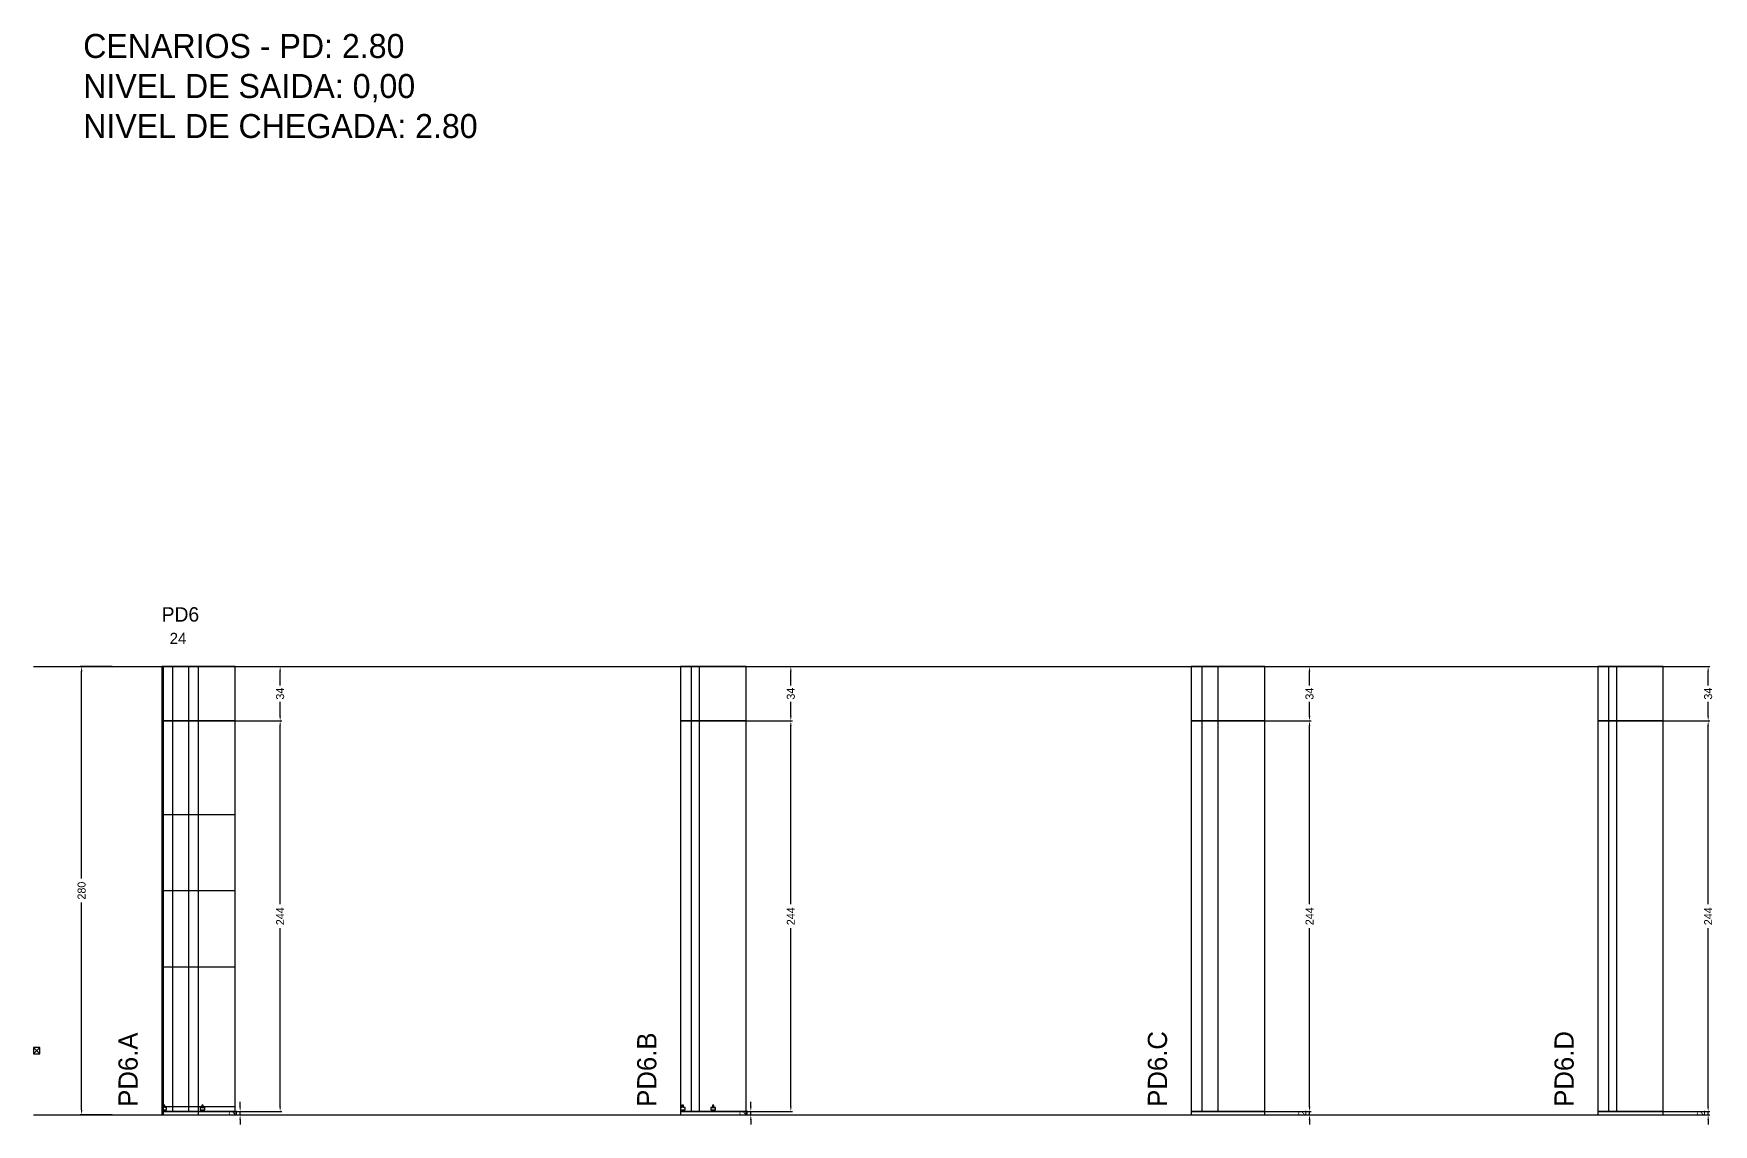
# Model space of a CAD drawing. Header units: centimetres. Extents: x -10500 to 4072, y -386 to 295.
# Drawn here: x -7000 to -5951, y -386 to 295 of the extents above; entities that cross this region are included whole.
import ezdxf

# ---------------------------------------------------------------- set-up
doc = ezdxf.new("R2010")
doc.units = ezdxf.units.CM
doc.linetypes.add('DASHED', pattern=[2, -2])
for name, color, linetype in [('CHAPA', 140, 'Continuous'), ('COTA', 241, 'Continuous'), ('Madeira', 30, 'Continuous'), ('MEIO_PONT', 160, 'Continuous'), ('NOMENCLATURA', 7, 'Continuous'), ('Nível', 160, 'Continuous'), ('Painéis', 200, 'Continuous'), ('Perfil Metálico', 150, 'Continuous'), ('SARR_2.2x7', 40, 'Continuous'), ('SARRAFO DE PRESSAO', 200, 'Continuous'), ('texto', 7, 'Continuous'), ('TEXTO_GERAL', 7, 'Continuous')]:
    doc.layers.add(name, color=color, linetype=linetype)
doc.dimstyles.new('PAINEL-NOVA', dxfattribs={"dimtxt": 5, "dimasz": 3, "dimexe": 1, "dimexo": 1, "dimgap": 1, "dimtad": 1, "dimcen": 2.5, "dimazin": 3, "dimtfac": 1, "dimtmove": 0, "dimatfit": 3})

# ---------------------------------------------------------------- blocks, each defined once
blk = doc.blocks.new('_CLOSEDFILLED')
at = {"color": 0, "linetype": 'BYBLOCK'}
blk.add_solid([(-1, 0.16), (0, 0), (-1, -0.16)], dxfattribs=at)
blk = doc.blocks.new('*D1')
for p, q in [((-6951, -100), (-6971, -100)), ((-6970, -232.5), (-6970, -103)), ((-6970, -377), (-6970, -247.5)), ((-6951, -380), (-6971, -380))]:
    blk.add_line(p, q)
at = {"layer": 'Defpoints'}
for p in [(-6950, -100), (-6970, -380), (-6950, -380)]:
    blk.add_point(p, dxfattribs=at)
at = {"layer": 'COTA', "xscale": 3, "yscale": 3}
for p, rotation in [((-6970, -100), 90), ((-6970, -380), 270)]:
    blk.add_blockref('_CLOSEDFILLED', p, dxfattribs=dict(at, rotation=rotation))
at = {"layer": 'COTA', "insert": (-6970, -240), "char_height": 5, "attachment_point": 5, "rotation": 90}
blk.add_mtext('280', dxfattribs=at)
blk = doc.blocks.new('MULDURA')
at = {"layer": 'Paineis'}
for p, q in [((0, 0), (4, 4)), ((4, 0), (0, 4))]:
    blk.add_line(p, q, dxfattribs=at)
blk.add_lwpolyline([(0, 0), (4, 0), (4, 4), (0, 4)], close=True, dxfattribs=at)
blk = doc.blocks.new('*D3')
for p, q in [((-6895, -134), (-6845, -134)), ((-6846, -248.5), (-6846, -137)), ((-6846, -375), (-6846, -263.5)), ((-6895, -378), (-6845, -378))]:
    blk.add_line(p, q)
at = {"layer": 'Defpoints'}
for p in [(-6896, -134), (-6896, -378), (-6846, -378)]:
    blk.add_point(p, dxfattribs=at)
at = {"layer": 'COTA', "xscale": 3, "yscale": 3}
for p, rotation in [((-6846, -134), 90), ((-6846, -378), 270)]:
    blk.add_blockref('_CLOSEDFILLED', p, dxfattribs=dict(at, rotation=rotation))
at = {"layer": 'COTA', "insert": (-6846, -256), "char_height": 5, "attachment_point": 5, "rotation": 90}
blk.add_mtext('244', dxfattribs=at)
blk = doc.blocks.new('*D4')
for p, q in [((-6895, -100), (-6845, -100)), ((-6846, -112), (-6846, -103)), ((-6846, -131), (-6846, -122)), ((-6895, -134), (-6845, -134))]:
    blk.add_line(p, q)
at = {"layer": 'Defpoints'}
for p in [(-6896, -100), (-6896, -134), (-6846, -134)]:
    blk.add_point(p, dxfattribs=at)
at = {"layer": 'COTA', "xscale": 3, "yscale": 3}
for p, rotation in [((-6846, -100), 90), ((-6846, -134), 270)]:
    blk.add_blockref('_CLOSEDFILLED', p, dxfattribs=dict(at, rotation=rotation))
at = {"layer": 'COTA', "insert": (-6846, -117), "char_height": 5, "attachment_point": 5, "rotation": 90}
blk.add_mtext('34', dxfattribs=at)
blk = doc.blocks.new('SLIPTEE')
at = {"layer": 'Paineis'}
blk.add_lwpolyline([(0, 0), (3, 0), (3, 1.5), (2, 1.5), (2, 3), (1, 3), (1, 1.5), (0, 1.5)], close=True, dxfattribs=at)
blk = doc.blocks.new('SLIPTDD')
at = {"layer": 'Paineis'}
blk.add_line((0, 1.5), (3, 1.5), dxfattribs=at)
blk.add_lwpolyline([(0, 0), (3, 0), (3, 1.5), (2, 1.5), (2, 3), (1, 3), (1, 1.5), (0, 1.5)], close=True, dxfattribs=at)
blk = doc.blocks.new('*D6')
for p, q in [((-6576, -134), (-6526, -134)), ((-6527, -248.5), (-6527, -137)), ((-6527, -375), (-6527, -263.5)), ((-6576, -378), (-6526, -378))]:
    blk.add_line(p, q)
at = {"layer": 'Defpoints'}
for p in [(-6577, -134), (-6577, -378), (-6527, -378)]:
    blk.add_point(p, dxfattribs=at)
at = {"layer": 'COTA', "xscale": 3, "yscale": 3}
for p, rotation in [((-6527, -134), 90), ((-6527, -378), 270)]:
    blk.add_blockref('_CLOSEDFILLED', p, dxfattribs=dict(at, rotation=rotation))
at = {"layer": 'COTA', "insert": (-6527, -256), "char_height": 5, "attachment_point": 5, "rotation": 90}
blk.add_mtext('244', dxfattribs=at)
blk = doc.blocks.new('*D7')
for p, q in [((-6576, -100), (-6526, -100)), ((-6527, -112), (-6527, -103)), ((-6527, -131), (-6527, -122)), ((-6576, -134), (-6526, -134))]:
    blk.add_line(p, q)
at = {"layer": 'Defpoints'}
for p in [(-6577, -100), (-6577, -134), (-6527, -134)]:
    blk.add_point(p, dxfattribs=at)
at = {"layer": 'COTA', "xscale": 3, "yscale": 3}
for p, rotation in [((-6527, -100), 90), ((-6527, -134), 270)]:
    blk.add_blockref('_CLOSEDFILLED', p, dxfattribs=dict(at, rotation=rotation))
at = {"layer": 'COTA', "insert": (-6527, -117), "char_height": 5, "attachment_point": 5, "rotation": 90}
blk.add_mtext('34', dxfattribs=at)
blk = doc.blocks.new('*D9')
for p, q in [((-6252, -134), (-6202, -134)), ((-6203, -248.5), (-6203, -137)), ((-6203, -375), (-6203, -263.5)), ((-6252, -378), (-6202, -378))]:
    blk.add_line(p, q)
at = {"layer": 'Defpoints'}
for p in [(-6253, -134), (-6253, -378), (-6203, -378)]:
    blk.add_point(p, dxfattribs=at)
at = {"layer": 'COTA', "xscale": 3, "yscale": 3}
for p, rotation in [((-6203, -134), 90), ((-6203, -378), 270)]:
    blk.add_blockref('_CLOSEDFILLED', p, dxfattribs=dict(at, rotation=rotation))
at = {"layer": 'COTA', "insert": (-6203, -256), "char_height": 5, "attachment_point": 5, "rotation": 90}
blk.add_mtext('244', dxfattribs=at)
blk = doc.blocks.new('*D10')
for p, q in [((-6252, -100), (-6202, -100)), ((-6203, -112), (-6203, -103)), ((-6203, -131), (-6203, -122)), ((-6252, -134), (-6202, -134))]:
    blk.add_line(p, q)
at = {"layer": 'Defpoints'}
for p in [(-6253, -100), (-6253, -134), (-6203, -134)]:
    blk.add_point(p, dxfattribs=at)
at = {"layer": 'COTA', "xscale": 3, "yscale": 3}
for p, rotation in [((-6203, -100), 90), ((-6203, -134), 270)]:
    blk.add_blockref('_CLOSEDFILLED', p, dxfattribs=dict(at, rotation=rotation))
at = {"layer": 'COTA', "insert": (-6203, -117), "char_height": 5, "attachment_point": 5, "rotation": 90}
blk.add_mtext('34', dxfattribs=at)
blk = doc.blocks.new('*D12')
for p, q in [((-6003, -134), (-5953, -134)), ((-5954, -248.5), (-5954, -137)), ((-5954, -375), (-5954, -263.5)), ((-6003, -378), (-5953, -378))]:
    blk.add_line(p, q)
at = {"layer": 'Defpoints'}
for p in [(-6004, -134), (-6004, -378), (-5954, -378)]:
    blk.add_point(p, dxfattribs=at)
at = {"layer": 'COTA', "xscale": 3, "yscale": 3}
for p, rotation in [((-5954, -134), 90), ((-5954, -378), 270)]:
    blk.add_blockref('_CLOSEDFILLED', p, dxfattribs=dict(at, rotation=rotation))
at = {"layer": 'COTA', "insert": (-5954, -256), "char_height": 5, "attachment_point": 5, "rotation": 90}
blk.add_mtext('244', dxfattribs=at)
blk = doc.blocks.new('*D13')
for p, q in [((-6003, -100), (-5953, -100)), ((-5954, -112), (-5954, -103)), ((-5954, -131), (-5954, -122)), ((-6003, -134), (-5953, -134))]:
    blk.add_line(p, q)
at = {"layer": 'Defpoints'}
for p in [(-6004, -100), (-6004, -134), (-5954, -134)]:
    blk.add_point(p, dxfattribs=at)
at = {"layer": 'COTA', "xscale": 3, "yscale": 3}
for p, rotation in [((-5954, -100), 90), ((-5954, -134), 270)]:
    blk.add_blockref('_CLOSEDFILLED', p, dxfattribs=dict(at, rotation=rotation))
at = {"layer": 'COTA', "insert": (-5954, -117), "char_height": 5, "attachment_point": 5, "rotation": 90}
blk.add_mtext('34', dxfattribs=at)

msp = doc.modelspace()

# ---------------------------------------------------------------- linework, layer by layer
at = {"layer": 'CHAPA'}
msp.add_lwpolyline([(-6920, -380), (-6918.8, -380), (-6918.8, -100), (-6920, -100)], close=True, dxfattribs=at)
at = {"layer": 'Madeira'}
for points in [[(-6920, -192.4), (-6874, -192.4)], [(-6920, -287.6), (-6874, -287.6)]]:
    msp.add_lwpolyline(points, dxfattribs=at)
at = {"layer": 'MEIO_PONT'}
msp.add_lwpolyline([(-6920, -240), (-6874, -240)], dxfattribs=at)
at = {"layer": 'Nível', "linetype": 'DASHED'}
for points in [[(-7000, -100), (-6000, -100)], [(-7000, -380), (-6000, -380)]]:
    msp.add_lwpolyline(points, dxfattribs=at)
at = {"layer": 'Painéis'}
for points in [[(-6920, -134), (-6874, -134), (-6874, -100), (-6920, -100)], [(-6920, -380), (-6874, -380), (-6874, -100), (-6920, -100)], [(-6596, -134), (-6555, -134), (-6555, -100), (-6596, -100)], [(-6277, -134), (-6231, -134), (-6231, -100), (-6277, -100)], [(-6023, -134), (-5982, -134), (-5982, -100), (-6023, -100)], [(-6920, -378), (-6874, -378), (-6874, -134), (-6920, -134)], [(-6596, -378), (-6555, -378), (-6555, -134), (-6596, -134)], [(-6277, -378), (-6231, -378), (-6231, -134), (-6277, -134)], [(-6023, -378), (-5982, -378), (-5982, -134), (-6023, -134)], [(-6920, -380), (-6874, -380), (-6874, -378), (-6920, -378)], [(-6596, -380), (-6555, -380), (-6555, -378), (-6596, -378)], [(-6277, -380), (-6231, -380), (-6231, -378), (-6277, -378)], [(-6023, -380), (-5982, -380), (-5982, -378), (-6023, -378)]]:
    msp.add_lwpolyline(points, close=True, dxfattribs=at)
at = {"layer": 'Perfil Metálico'}
msp.add_line((-6897, -380), (-6897, -100), dxfattribs=at)
at = {"layer": 'SARR_2.2x7'}
for points in [[(-6913, -134), (-6913, -100)], [(-6903, -134), (-6903, -100)], [(-6589, -134), (-6589, -100)], [(-6584, -134), (-6584, -100)], [(-6270, -134), (-6270, -100)], [(-6260, -134), (-6260, -100)], [(-6016, -134), (-6016, -100)], [(-6011, -134), (-6011, -100)]]:
    msp.add_lwpolyline(points, dxfattribs=at)
at = {"layer": 'SARR_2.2x7', "linetype": 'DASHED'}
for points in [[(-6913, -378), (-6913, -134)], [(-6903, -378), (-6903, -134)], [(-6589, -378), (-6589, -134)], [(-6584, -378), (-6584, -134)], [(-6270, -378), (-6270, -134)], [(-6260, -378), (-6260, -134)], [(-6016, -378), (-6016, -134)], [(-6011, -378), (-6011, -134)]]:
    msp.add_lwpolyline(points, dxfattribs=at)
at = {"layer": 'SARRAFO DE PRESSAO'}
msp.add_lwpolyline([(-6920, -380), (-6874, -380), (-6874, -375), (-6920, -375)], close=True, dxfattribs=at)

# ---------------------------------------------------------------- block references
at = {"layer": 'COTA'}
for name, p in [('MULDURA', (-7000, -342)), ('SLIPTEE', (-6920, -377)), ('SLIPTDD', (-6896, -377)), ('SLIPTEE', (-6596, -377)), ('SLIPTDD', (-6577, -377))]:
    msp.add_blockref(name, p, dxfattribs=at)

# ---------------------------------------------------------------- texts
at = {"layer": 'NOMENCLATURA'}
for s, p in [('CENARIOS - PD: 2.80', (-6969, 280)), ('NIVEL DE SAIDA: 0,00', (-6969, 255)), ('NIVEL DE CHEGADA: 2.80', (-6969, 230))]:
    msp.add_text(s, height=15, dxfattribs=at).set_placement(p)
for s, p in [('PD6.A', (-6935, -375)), ('PD6.B', (-6611, -375)), ('PD6.C', (-6292, -375)), ('PD6.D', (-6038, -375))]:
    msp.add_text(s, height=12, rotation=90, dxfattribs=at).set_placement(p)
at = {"layer": 'texto'}
msp.add_text('24', height=7, dxfattribs=at).set_placement((-6915, -86))
at = {"layer": 'TEXTO_GERAL'}
msp.add_text('PD6', height=9, dxfattribs=at).set_placement((-6920, -72))

# ---------------------------------------------------------------- dimensions: what is measured, and where the dimension line sits
at = {"layer": 'COTA'}
for base, p1, p2, picture, middle in [((-6970, -380), (-6950, -380), (-6950, -100), '*D1', (-6970, -240)), ((-6846, -134), (-6896, -134), (-6896, -100), '*D4', (-6846, -117)), ((-6527, -134), (-6577, -134), (-6577, -100), '*D7', (-6527, -117)), ((-6203, -134), (-6253, -134), (-6253, -100), '*D10', (-6203, -117)), ((-5954, -134), (-6004, -134), (-6004, -100), '*D13', (-5954, -117)), ((-6846, -378), (-6896, -378), (-6896, -134), '*D3', (-6846, -256)), ((-6527, -378), (-6577, -378), (-6577, -134), '*D6', (-6527, -256)), ((-6203, -378), (-6253, -378), (-6253, -134), '*D9', (-6203, -256)), ((-5954, -378), (-6004, -378), (-6004, -134), '*D12', (-5954, -256))]:
    dim = msp.add_linear_dim(base=base, p1=p1, p2=p2, angle=90, dimstyle='PAINEL-NOVA', dxfattribs=at)
    dim.commit()
    dim.dimension.update_dxf_attribs({"geometry": picture, "text_midpoint": middle})
for base, p1, p2 in [((-6871, -380), (-6896, -380), (-6896, -378)), ((-6552, -380), (-6577, -380), (-6577, -378)), ((-6203, -380), (-6253, -380), (-6253, -378)), ((-5954, -380), (-6004, -380), (-6004, -378))]:
    msp.add_linear_dim(base=base, p1=p1, p2=p2, angle=90, dimstyle='PAINEL-NOVA', dxfattribs=at).render()

doc.saveas('drawing.dxf')
